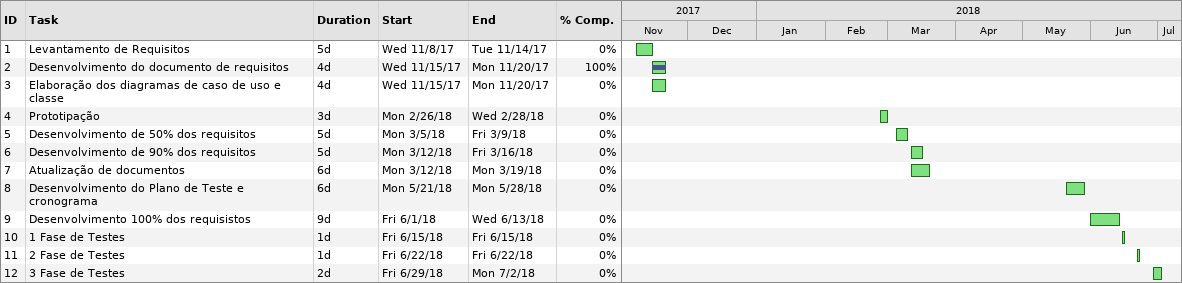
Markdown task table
| ID | Task | Duration | Start | Finish | % complete |
|---|---|---|---|---|---|
| 1 | Levantamento de Requisitos | 5d | 2017-11-08 | 2017-11-14 | 0 |
| 2 | Desenvolvimento do documento de requisitos | 4d | 2017-11-15 | 2017-11-20 | 100 |
| 3 | Elaboração dos diagramas de caso de uso e classe | 4d | 2017-11-15 | 2017-11-20 | 0 |
| 4 | Prototipação | 3d | 2018-02-26 | 2018-02-28 | 0 |
| 5 | Desenvolvimento de 50% dos requisitos | 5d | 2018-03-05 | 2018-03-09 | 0 |
| 6 | Desenvolvimento de 90% dos requisitos | 5d | 2018-03-12 | 2018-03-16 | 0 |
| 7 | Atualização de documentos | 6d | 2018-03-12 | 2018-03-19 | 0 |
| 8 | Desenvolvimento do Plano de Teste e cronograma | 6d | 2018-05-21 | 2018-05-28 | 0 |
| 9 | Desenvolvimento 100% dos requisistos | 9d | 2018-06-01 | 2018-06-13 | 0 |
| 10 | 1 Fase de Testes | 1d | 2018-06-15 | 2018-06-15 | 0 |
| 11 | 2 Fase de Testes | 1d | 2018-06-22 | 2018-06-22 | 0 |
| 12 | 3 Fase de Testes | 2d | 2018-06-29 | 2018-07-02 | 0 |
